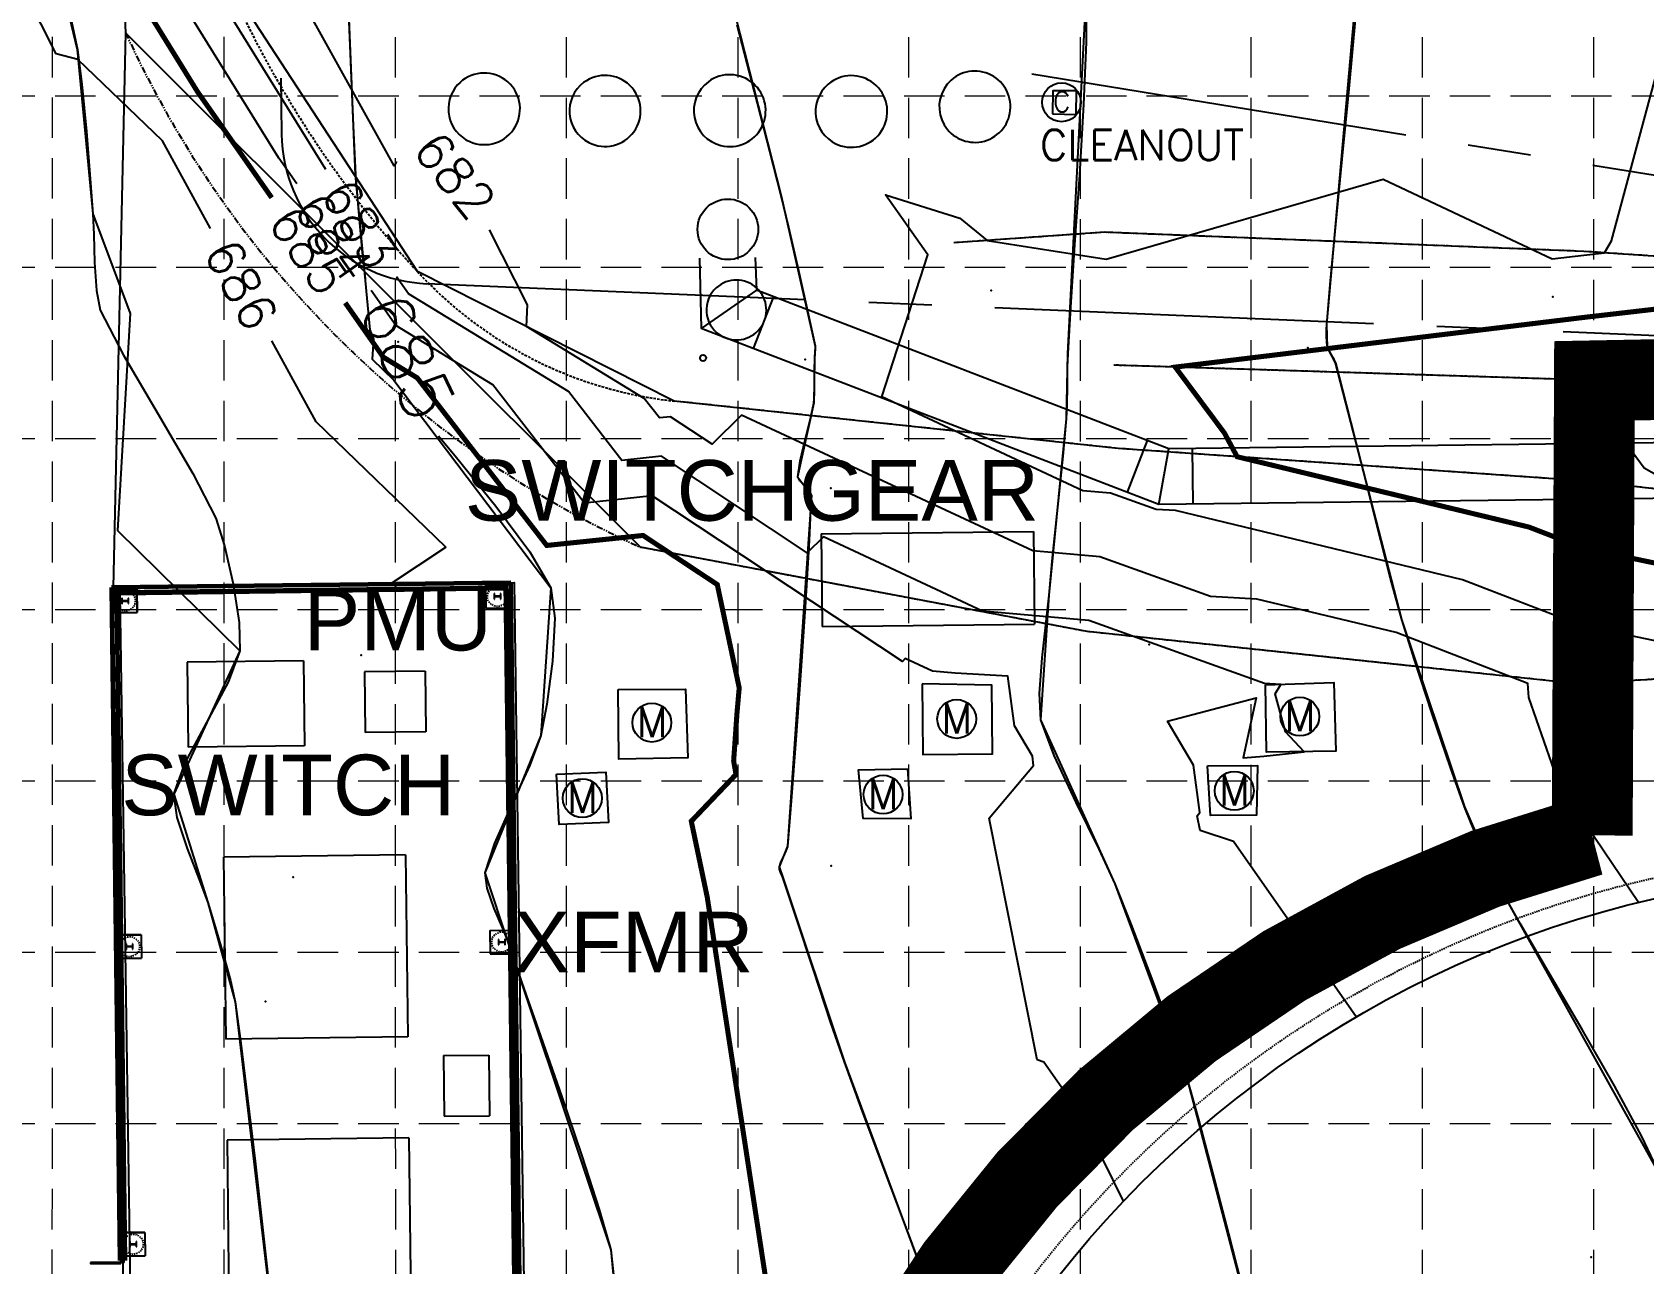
# Model space of a CAD drawing. Header units: inches. Extents: x 8056544 to 8057224, y 14638228 to 14639314.
# Drawn here: x 8056661.4 to 8056820.8, y 14638808 to 14638929.8 of the extents above; entities that cross this region are included whole.
import ezdxf
from ezdxf.enums import TextEntityAlignment as Align

# ---------------------------------------------------------------- set-up
doc = ezdxf.new("R2010")
doc.units = ezdxf.units.IN
doc.header["$MEASUREMENT"] = 0
for name, pattern in [('CENTER2', [1.125, 0.75, -0.125, 0.125, -0.125]), ('DASHED2', [0.375, 0.25, -0.125]), ('HIDDEN', [0.375, 0.25, -0.125]), ('HIDDEN2', [0.1875, 0.125, -0.0625]), ('PHANTOM2', [1.25, 0.625, -0.125, 0.125, -0.125, 0.125, -0.125]), ('SBASE-FDN-TRANS$0$HIDDEN2', [0.1875, 0.125, -0.0625])]:
    doc.linetypes.add(name, pattern=pattern)
for name, color, linetype, lineweight in [('A-Base-Trans$0$A-DOOR', 4, 'Continuous', 25), ('A-Base-Trans$0$A-FLOR', 2, 'Continuous', 25), ('A-Base-Trans$0$A-WALL_', 5, 'Continuous', 60)]:
    doc.layers.add(name, color=color, linetype=linetype, lineweight=lineweight)
for name, color, linetype in [('C-SLAB', 6, 'Continuous'), ('C-WALLS', 1, 'Continuous'), ('EC', 35, 'Continuous'), ('EX-BUILDING', 5, 'Continuous'), ('EX-CLEANOUT', 5, 'Continuous'), ('EX-CLEANOUT-TX', 5, 'Continuous'), ('EX-CONC', 5, 'Continuous'), ('EX-GRAVEL', 5, 'Continuous'), ('EX-MH', 5, 'Continuous'), ('EX-MISC', 5, 'Continuous'), ('EX-SLOPE-BTM-', 5, 'DASHED2'), ('EX-SLOPE-TOP-', 5, 'PHANTOM2'), ('EX-YARD-PIPE', 2, 'Continuous'), ('FN-6TXT', 6, 'Continuous'), ('FN-CLDITCH', 2, 'CENTER2'), ('FN-MANHOLE', 7, 'Continuous'), ('FN-TANK', 3, 'Continuous'), ('FN-TANK-DRAIN', 2, 'HIDDEN2'), ('GRID', 254, 'HIDDEN'), ('LIMITS OF DISTURBANCE', 1, 'HIDDEN'), ('POINT', 7, 'Continuous'), ('SBASE-FDN-TRANS$0$S-FND-COL', 4, 'Continuous'), ('SBASE-FDN-TRANS$0$S-FND-FOOTING_', 5, 'Continuous'), ('SBASE-FDN-TRANS$0$S-FND-PIER_', 5, 'SBASE-FDN-TRANS$0$HIDDEN2'), ('SBASE-FDN-TRANS$0$S-MECH', 8, 'Continuous'), ('SRF-FLT-', 5, 'Continuous'), ('WR-FLR-DRN-CENTER', 2, 'CENTER2')]:
    doc.layers.add(name, color=color, linetype=linetype)
doc.styles.add('30-120', font='ROMANS.shx', dxfattribs={"height": 3.6})
doc.styles.add('ROMANS', font='romans.shx', dxfattribs={"height": 3})
doc.styles.get("Standard").update_dxf_attribs({"font": 'ARIAL.TTF'})
doc.styles.add('STD', font='SIMPLEX')

msp = doc.modelspace()

# ---------------------------------------------------------------- linework, layer by layer
at = {"layer": 'A-Base-Trans$0$A-DOOR', "color": 7}
for p, q in [((8056670.16, 14638808.13), (8056667.16, 14638808.09)), ((8056667.16, 14638808.09), (8056667.16, 14638807.97)), ((8056667.16, 14638807.97), (8056670.16, 14638808.01)), ((8056670.15, 14638808.3), (8056670.16, 14638808.13)), ((8056670.49, 14638808.3), (8056670.15, 14638808.3)), ((8056670.16, 14638808.13), (8056670.49, 14638808.14)), ((8056670.16, 14638808.01), (8056670.16, 14638808.13)), ((8056670.49, 14638808.14), (8056670.49, 14638808.3))]:
    msp.add_line(p, q, dxfattribs=at)
at = {"layer": 'A-Base-Trans$0$A-FLOR'}
for p, q in [((8056671.78, 14638872.41), (8056671.75, 14638874.41)), ((8056706.28, 14638872.83), (8056706.25, 14638874.83)), ((8056706.28, 14638872.83), (8056708.28, 14638872.86)), ((8056671.78, 14638872.41), (8056669.78, 14638872.38)), ((8056706.67, 14638840.96), (8056708.67, 14638840.98)), ((8056706.67, 14638840.96), (8056706.7, 14638838.63)), ((8056672.17, 14638840.53), (8056670.17, 14638840.51)), ((8056672.17, 14638840.53), (8056672.2, 14638838.2)), ((8056672.2, 14638838.2), (8056670.2, 14638838.18)), ((8056706.7, 14638838.63), (8056708.7, 14638838.65)), ((8056672.54, 14638811.08), (8056670.54, 14638811.05)), ((8056672.54, 14638811.08), (8056672.56, 14638808.74)), ((8056672.56, 14638808.74), (8056670.56, 14638808.72))]:
    msp.add_line(p, q, dxfattribs=at)
at = {"layer": 'A-Base-Trans$0$A-WALL_', "color": 7}
for p, q in [((8056708.75, 14638875.36), (8056669.25, 14638874.88)), ((8056669.25, 14638874.88), (8056670.07, 14638808.3)), ((8056669.75, 14638874.88), (8056670.57, 14638808.3)), ((8056708.25, 14638874.86), (8056669.75, 14638874.38)), ((8056709.54, 14638770.07), (8056708.25, 14638875.36)), ((8056710.04, 14638770.08), (8056708.75, 14638875.36)), ((8056670.19, 14638839.34), (8056669.69, 14638839.34)), ((8056709.18, 14638839.82), (8056708.68, 14638839.82)), ((8056670.55, 14638809.89), (8056670.05, 14638809.88)), ((8056670.57, 14638808.3), (8056670.07, 14638808.3))]:
    msp.add_line(p, q, dxfattribs=at)
at = {"layer": 'C-SLAB', "color": 7}
for p, q in [((8056739.45, 14638880.21), (8056760.45, 14638880.43)), ((8056739.45, 14638880.21), (8056739.54, 14638871.04)), ((8056739.45, 14638880.21), (8056739.54, 14638871.04)), ((8056760.45, 14638880.43), (8056760.54, 14638871.26)), ((8056760.45, 14638880.43), (8056760.54, 14638871.26)), ((8056739.54, 14638871.04), (8056760.54, 14638871.26)), ((8056739.54, 14638871.04), (8056760.54, 14638871.26))]:
    msp.add_line(p, q, dxfattribs=at)
at = {"layer": 'C-WALLS', "color": 7, "linetype": 'Continuous'}
for p, q in [((8056698.67, 14638820.43), (8056680.67, 14638820.21)), ((8056680.67, 14638820.21), (8056680.89, 14638802.21)), ((8056698.67, 14638820.43), (8056698.89, 14638802.43))]:
    msp.add_line(p, q, dxfattribs=at)
at = {"layer": 'EC', "linetype": 'Continuous'}
for points in [[(8056815.38, 14638696.85), (8056802.13, 14638733.86), (8056797.96, 14638744.99), (8056787.46, 14638783.56), (8056785.36, 14638789.24), (8056775.7, 14638826.24), (8056768.54, 14638845.58), (8056761.19, 14638861.8), (8056761.99, 14638874.12), (8056763.72, 14638891.59), (8056763.86, 14638898.05), (8056765.67, 14638933.43), (8056761.05, 14638953.78), (8056758.24, 14638969.34), (8056749.15, 14639000.94), (8056742.48, 14639014.53), (8056737.9, 14639023.35), (8056734.27, 14639029.93), (8056710.3, 14639067), (8056719, 14639074.2), (8056693.31, 14639083.96), (8056691.42, 14639087.26), (8056690.24, 14639092.91), (8056688.66, 14639111.22)], [(8056822.44, 14638816.75), (8056806.53, 14638845.35), (8056803.12, 14638853.18), (8056796.9, 14638871.71), (8056790.34, 14638897.11), (8056789.53, 14638898.66), (8056789.46, 14638900.9), (8056794.27, 14638954.77), (8056792.4, 14638961.23), (8056778.78, 14639009.27), (8056778.34, 14639010.5), (8056778.27, 14639010.57), (8056778.15, 14639013.27), (8056767.46, 14639040.05), (8056764.08, 14639044.8), (8056753.05, 14639058.59), (8056749.96, 14639064.2), (8056747.86, 14639067.45), (8056751.58, 14639070.53), (8056764.55, 14639063.37), (8056765.83, 14639079.83)], [(8056670.95, 14639010.38), (8056672.04, 14639004.4), (8056681.65, 14638978.23), (8056690.54, 14638960.29), (8056691.8, 14638953.29), (8056693.36, 14638915.74), (8056694.81, 14638900.38), (8056695.15, 14638899.47), (8056695.03, 14638897.48), (8056697.16, 14638895.4), (8056712.7, 14638874.87), (8056711.71, 14638860.24), (8056706.16, 14638846.64), (8056708.49, 14638839.69), (8056718.63, 14638809.35), (8056720.41, 14638790.56), (8056740.21, 14638759.39), (8056740.91, 14638757.15), (8056740.57, 14638751.3), (8056733.99, 14638726.55), (8056732.9, 14638693.81)], [(8056658.53, 14638958.67), (8056665.85, 14638928.13), (8056667.38, 14638911.87), (8056671.1, 14638902.01), (8056669.83, 14638880.53), (8056681.95, 14638868.61), (8056675.39, 14638854.44), (8056678.76, 14638843.72), (8056681.46, 14638833.89), (8056685.93, 14638795.78), (8056686.35, 14638789.41), (8056685.74, 14638774.54), (8056688.34, 14638720.54), (8056688.91, 14638716.2), (8056689.68, 14638681.79)], [(8056726.88, 14638947.5), (8056735.49, 14638913.63), (8056738.87, 14638898.76), (8056738.8, 14638897.46), (8056738.71, 14638893.16), (8056737.12, 14638885.85), (8056738.48, 14638884.04), (8056736.13, 14638849.28), (8056735.3, 14638847.24), (8056735.65, 14638846.2), (8056741.75, 14638827.93), (8056752.17, 14638799.77), (8056754.6, 14638790.47), (8056763.33, 14638766.89), (8056768.21, 14638748.95), (8056769.15, 14638730.7), (8056770.58, 14638696.57)]]:
    msp.add_lwpolyline(points, dxfattribs=at)
at = {"layer": 'EC', "flags": 128}
for points, elevation in [([(8056690.45, 14638916.24), (8056678.99, 14638934.75), (8056678.38, 14638941.55), (8056682.97, 14638958.84), (8056679.16, 14638970.04), (8056680.36, 14638978.2), (8056682.36, 14638980.48), (8056684.05, 14638983.44), (8056684.1, 14638995.59), (8056683.18, 14639030.73), (8056702.45, 14639037.12), (8056703.99, 14639036.71), (8056720.93, 14639038.72), (8056729.95, 14639055.5), (8056722.52, 14639059.64), (8056703.47, 14639064.09), (8056702.53, 14639064.45), (8056685.8, 14639071.71), (8056680.55, 14639078.06)], 683), ([(8056687.57, 14638914.82), (8056685.78, 14638917.38), (8056676.1, 14638933.03), (8056674.17, 14638954.39), (8056676.73, 14638964.01), (8056674.61, 14638970.24), (8056676.02, 14638979.85), (8056674.13, 14638980.76), (8056672.82, 14638991.82), (8056671.75, 14639030.3), (8056675.47, 14639040.47), (8056689.38, 14639046.3), (8056682.54, 14639063.35), (8056681.56, 14639065.32), (8056680.92, 14639068.86), (8056676.38, 14639074.36)], 684), ([(8056679.03, 14638910.43), (8056674.3, 14638919.09), (8056665.9, 14638927.15), (8056663.76, 14638927.7), (8056651.85, 14638951.23), (8056646.81, 14638947.32), (8056644.97, 14638971.62), (8056641.96, 14639009.97), (8056640.82, 14639022.28), (8056642.16, 14639042.3), (8056644.77, 14639047.14), (8056645.1, 14639049.01)], 686), ([(8056697.45, 14638917.06), (8056697.19, 14638916.62), (8056686.88, 14638935.23)], 682), ([(8056836.14, 14638866.64), (8056814.54, 14638871.16), (8056802.91, 14638875.65), (8056774.49, 14638882.5), (8056772.59, 14638882.6), (8056768.07, 14638884.23), (8056765.34, 14638884.47), (8056745.44, 14638893.75), (8056750, 14638907.82), (8056745.8, 14638913.75), (8056753.16, 14638911.44), (8056755.88, 14638909.23), (8056767.66, 14638907.37), (8056795.05, 14638915.29), (8056811.77, 14638907.4), (8056814.9, 14638907.78), (8056816.94, 14638908.01), (8056817.65, 14638909.19), (8056823.97, 14638932.71)], 681), ([(8056820.31, 14638843.71), (8056812.49, 14638855.29), (8056809.45, 14638864.02), (8056809.37, 14638865.4), (8056796.35, 14638870.43), (8056782.55, 14638873.75), (8056777.95, 14638874), (8056767.01, 14638877.93), (8056760.38, 14638878.51), (8056731.57, 14638891.95), (8056728.65, 14638889.08), (8056724.55, 14638891.79), (8056723.44, 14638891.67), (8056721.95, 14638893.6), (8056710.31, 14638900.7), (8056710.38, 14638902.86), (8056706.65, 14638910.29)], 682), ([(8056907.99, 14638883.03), (8056892.92, 14638874.23), (8056866.95, 14638876.47), (8056856.3, 14638877.7), (8056825.13, 14638884.29), (8056820.88, 14638886.7), (8056815.31, 14638894.27), (8056814.75, 14638895.33), (8056814.67, 14638895.43), (8056815.33, 14638895.51), (8056816.21, 14638895.61), (8056857.95, 14638900.27), (8056875.24, 14638900.7), (8056870.09, 14638891.83), (8056887.84, 14638898.13), (8056888.14, 14638901.54), (8056897.93, 14638906.83), (8056911.02, 14638897.68), (8056906.87, 14638887.57), (8056906.51, 14638886.49), (8056907.99, 14638883.03)], 679), ([(8056792.39, 14638832.39), (8056780.25, 14638849.74), (8056776.93, 14638850.84), (8056776.64, 14638852.3), (8056776.91, 14638852.62), (8056776.28, 14638857.32), (8056773.72, 14638861.65), (8056782.48, 14638863.96), (8056781.19, 14638858.05), (8056783.24, 14638858.2), (8056787.24, 14638858.64), (8056785.4, 14638860.61), (8056784.37, 14638864.36), (8056784.93, 14638865.3), (8056783.32, 14638865.39), (8056765.94, 14638871.64), (8056755.42, 14638872.55), (8056739.67, 14638879.9), (8056738.07, 14638878.33), (8056723.65, 14638887.87), (8056719.73, 14638887.46), (8056714.46, 14638894.28), (8056698.62, 14638903.94), (8056697.43, 14638905.64)], 683), ([(8056769.36, 14638814.16), (8056765.19, 14638822.62), (8056761.47, 14638827.93), (8056760.81, 14638828.15), (8056756.07, 14638852.07), (8056760.46, 14638857.27), (8056760.34, 14638858.2), (8056758.56, 14638861.21), (8056757.92, 14638866.12), (8056752.7, 14638866.4), (8056750.46, 14638866.6), (8056747.77, 14638867.85), (8056747.5, 14638867.58), (8056722.74, 14638883.95), (8056716.02, 14638883.25), (8056706.98, 14638894.96), (8056697.37, 14638900.81), (8056694.94, 14638904.29)], 684), ([(8056696.84, 14638875.24), (8056702.3, 14638878.89), (8056689.48, 14638891.28), (8056685.11, 14638899.29)], 686)]:
    msp.add_lwpolyline(points, dxfattribs=dict(at, elevation=elevation))
at = {"layer": 'EC', "const_width": 0.5, "flags": 128}
for points, elevation in [([(8056685.09, 14638913.46), (8056677.74, 14638923.96), (8056673.2, 14638931.3), (8056669.96, 14638967.23), (8056670.48, 14638969.18), (8056670.05, 14638970.45), (8056670.34, 14638972.4), (8056663.67, 14638975.63), (8056659.04, 14639014.63), (8056658.79, 14639023.65), (8056664.42, 14639039.02), (8056667.06, 14639053.66), (8056665.42, 14639056.92), (8056662.21, 14639063.39)], 685), ([(8056901.55, 14638830.47), (8056891.78, 14638858.3), (8056887.81, 14638864.75), (8056886.28, 14638865.56), (8056881.84, 14638867.23), (8056855.23, 14638870.31), (8056843.5, 14638872.79), (8056814.89, 14638878.78), (8056809.47, 14638880.87), (8056780.6, 14638887.83), (8056779.34, 14638890.18), (8056774.48, 14638896.7), (8056815.11, 14638901.64), (8056850.65, 14638905.74), (8056856.79, 14638915.89), (8056862.09, 14638919.23), (8056865, 14638920.75), (8056865.61, 14638924.65), (8056855.62, 14638949.03), (8056850.77, 14638971.48), (8056850.27, 14638973.58), (8056849.78, 14638975.74), (8056847.87, 14638982.67)], 680), ([(8056747.61, 14638780.01), (8056743.72, 14638788.61), (8056735.26, 14638798.01), (8056728.18, 14638844.23), (8056726.6, 14638851.76), (8056731.02, 14638856.39), (8056730.79, 14638857.73), (8056731.12, 14638862.46), (8056731.34, 14638864.96), (8056729.17, 14638875.18), (8056721.83, 14638880.04), (8056712.3, 14638879.05), (8056699.49, 14638895.63), (8056696.12, 14638897.69), (8056692.36, 14638903.06)], 685)]:
    msp.add_lwpolyline(points, dxfattribs=dict(at, elevation=elevation))
at = {"layer": 'EC'}
for points in [[(8056692.6, 14638934.5, 685), (8056692.88, 14638927.12, 685), (8056693.14, 14638920.58, 685), (8056693.37, 14638915.71, 685), (8056693.37, 14638915.71, 685), (8056693.63, 14638912.45, 685), (8056694.05, 14638908.04, 685), (8056694.32, 14638905.42, 685)], [(8056781.38, 14638804.59, 683), (8056779.77, 14638810.92, 683), (8056778.21, 14638816.99, 683), (8056776.81, 14638822.26, 683), (8056775.69, 14638826.23, 683), (8056775.69, 14638826.23, 683), (8056774.29, 14638830.39, 683), (8056772.26, 14638835.96, 683), (8056770.15, 14638841.5, 683), (8056768.54, 14638845.58, 683), (8056768.54, 14638845.58, 683), (8056766.94, 14638849.01, 683), (8056764.66, 14638853.62, 683), (8056762.49, 14638858.26, 683), (8056761.19, 14638861.8, 683), (8056761.19, 14638861.8, 683), (8056761.06, 14638864.39, 683), (8056761.31, 14638867.94, 683), (8056761.7, 14638871.5, 683), (8056761.99, 14638874.12, 683), (8056761.99, 14638874.12, 683), (8056762.35, 14638877.84, 683), (8056762.87, 14638882.85, 683), (8056763.38, 14638887.88, 683), (8056763.73, 14638891.59, 683), (8056763.73, 14638891.59, 683), (8056763.79, 14638892.96, 683), (8056763.81, 14638894.82, 683), (8056763.83, 14638896.68, 683), (8056763.87, 14638898.05, 683), (8056763.87, 14638898.05, 683), (8056764.14, 14638902.64, 683), (8056764.56, 14638908.8, 683), (8056765.03, 14638915.74, 683), (8056765.44, 14638922.69, 683), (8056765.69, 14638928.85, 683), (8056765.68, 14638933.44, 683)], [(8056665.02, 14638932.12, 686), (8056665.86, 14638928.14, 686), (8056665.86, 14638928.14, 686), (8056666.31, 14638924.7, 686), (8056666.75, 14638920.02, 686), (8056667.12, 14638915.33, 686), (8056667.39, 14638911.87, 686), (8056667.39, 14638911.87, 686), (8056667.48, 14638909.82, 686), (8056667.56, 14638907.04, 686), (8056667.74, 14638904.29, 686), (8056668.13, 14638902.33, 686), (8056668.13, 14638902.33, 686), (8056670.41, 14638897.88, 686), (8056673.84, 14638892.03, 686), (8056677.27, 14638886.18, 686), (8056679.56, 14638881.74, 686), (8056679.56, 14638881.74, 686), (8056680.41, 14638879.02, 686), (8056681.28, 14638875.24, 686), (8056681.88, 14638871.43, 686), (8056681.94, 14638868.61, 686), (8056681.94, 14638868.61, 686), (8056680.77, 14638865.53, 686), (8056678.63, 14638861.53, 686), (8056676.5, 14638857.54, 686), (8056675.38, 14638854.45, 686), (8056675.38, 14638854.45, 686), (8056675.69, 14638852.13, 686), (8056676.72, 14638849.05, 686), (8056677.92, 14638845.99, 686), (8056678.76, 14638843.72, 686), (8056678.76, 14638843.72, 686), (8056679.38, 14638841.65, 686), (8056680.22, 14638838.83, 686), (8056681, 14638836.01, 686), (8056681.47, 14638833.89, 686), (8056681.47, 14638833.89, 686), (8056682.03, 14638829.79, 686), (8056682.71, 14638824.35, 686), (8056683.44, 14638818.11, 686), (8056684.18, 14638811.6, 686), (8056684.88, 14638805.35, 686)], [(8056750.53, 14638804.34, 684), (8056748.24, 14638810.51, 684), (8056745.72, 14638817.22, 684), (8056743.42, 14638823.39, 684), (8056741.75, 14638827.95, 684), (8056741.75, 14638827.95, 684), (8056740.42, 14638831.82, 684), (8056738.68, 14638837.07, 684), (8056736.94, 14638842.32, 684), (8056735.66, 14638846.2, 684), (8056735.66, 14638846.2, 684), (8056735.57, 14638846.42, 684), (8056735.44, 14638846.72, 684), (8056735.34, 14638847.02, 684), (8056735.31, 14638847.24, 684), (8056735.31, 14638847.24, 684), (8056735.46, 14638847.68, 684), (8056735.73, 14638848.25, 684), (8056736, 14638848.83, 684), (8056736.14, 14638849.27, 684), (8056736.14, 14638849.27, 684), (8056736.51, 14638853.77, 684), (8056736.97, 14638859.82, 684), (8056737.47, 14638866.65, 684), (8056737.93, 14638873.47, 684), (8056738.29, 14638879.53, 684), (8056738.49, 14638884.05, 684), (8056738.49, 14638884.05, 684), (8056738.28, 14638884.46, 684), (8056737.81, 14638884.95, 684), (8056737.34, 14638885.44, 684), (8056737.13, 14638885.85, 684), (8056737.13, 14638885.85, 684), (8056737.36, 14638887.41, 684), (8056737.86, 14638889.5, 684), (8056738.38, 14638891.59, 684), (8056738.72, 14638893.14, 684), (8056738.72, 14638893.14, 684), (8056738.78, 14638894.06, 684), (8056738.8, 14638895.3, 684), (8056738.8, 14638896.54, 684), (8056738.81, 14638897.46, 684), (8056738.81, 14638897.46, 684), (8056738.83, 14638897.74, 684), (8056738.86, 14638898.11, 684), (8056738.89, 14638898.49, 684), (8056738.88, 14638898.76, 684), (8056738.88, 14638898.76, 684), (8056738.19, 14638901.94, 684), (8056737.23, 14638906.22, 684), (8056736.24, 14638910.5, 684), (8056735.49, 14638913.65, 684), (8056735.49, 14638913.65, 684), (8056734.38, 14638918.04, 684), (8056732.86, 14638923.93, 684), (8056731.14, 14638930.56, 684)], [(8056822.45, 14638816.75, 682), (8056820.64, 14638820.58, 682), (8056817.93, 14638825.59, 682), (8056814.73, 14638831.16, 682), (8056811.48, 14638836.72, 682), (8056808.6, 14638841.64, 682), (8056806.52, 14638845.34, 682), (8056806.52, 14638845.34, 682), (8056805.73, 14638846.98, 682), (8056804.73, 14638849.22, 682), (8056803.78, 14638851.48, 682), (8056803.11, 14638853.17, 682), (8056803.11, 14638853.17, 682), (8056801.72, 14638857.09, 682), (8056799.91, 14638862.4, 682), (8056798.14, 14638867.74, 682), (8056796.9, 14638871.71, 682), (8056796.9, 14638871.71, 682), (8056795.79, 14638875.79, 682), (8056794.36, 14638881.36, 682), (8056792.83, 14638887.43, 682), (8056791.42, 14638893.01, 682), (8056790.35, 14638897.11, 682), (8056790.35, 14638897.11, 682), (8056790.19, 14638897.44, 682), (8056789.94, 14638897.88, 682), (8056789.69, 14638898.32, 682), (8056789.54, 14638898.66, 682), (8056789.54, 14638898.66, 682), (8056789.48, 14638899.13, 682), (8056789.45, 14638899.78, 682), (8056789.45, 14638900.43, 682), (8056789.47, 14638900.91, 682), (8056789.47, 14638900.91, 682), (8056789.85, 14638905.24, 682), (8056790.38, 14638910.81, 682), (8056791, 14638917.26, 682), (8056791.67, 14638924.25, 682), (8056792.35, 14638931.41, 682)], [(8056701.6, 14638889.89, 685), (8056703.36, 14638887.75, 685), (8056707.25, 14638882.95, 685), (8056710.62, 14638878.43, 685), (8056712.7, 14638874.87, 685), (8056712.7, 14638874.87, 685), (8056713.1, 14638871.85, 685), (8056712.86, 14638867.61, 685), (8056712.3, 14638863.34, 685), (8056711.71, 14638860.23, 685), (8056711.71, 14638860.23, 685), (8056710.62, 14638857.31, 685), (8056708.85, 14638853.45, 685), (8056707.13, 14638849.59, 685), (8056706.16, 14638846.64, 685), (8056706.16, 14638846.64, 685), (8056706.36, 14638845.13, 685), (8056707.07, 14638843.14, 685), (8056707.91, 14638841.16, 685), (8056708.5, 14638839.69, 685), (8056708.5, 14638839.69, 685), (8056709.85, 14638835.77, 685), (8056711.69, 14638830.51, 685), (8056713.76, 14638824.58, 685), (8056715.78, 14638818.64, 685), (8056717.49, 14638813.34, 685), (8056718.63, 14638809.35, 685), (8056718.63, 14638809.35, 685), (8056719.07, 14638805.36, 685)]]:
    msp.add_polyline3d(points, dxfattribs=at)
at = {"layer": 'EX-BUILDING', "color": 253, "linetype": 'Continuous'}
for points in [[(8056669.4, 14638874.89), (8056709.09, 14638875.4), (8056710.52, 14638770.21), (8056670.95, 14638769.62)], [(8056670.95, 14638769.62), (8056669.4, 14638874.89)]]:
    msp.add_lwpolyline(points, dxfattribs=at)
msp.add_lwpolyline([(8056670.11, 14638874.2), (8056708.4, 14638874.69), (8056709.81, 14638770.9), (8056671.64, 14638770.33)], close=True, dxfattribs=at)
at = {"layer": 'EX-CLEANOUT', "linetype": 'Continuous'}
msp.add_circle((8056763.23, 14638922.9), 1.92, dxfattribs=at)
at = {"layer": 'EX-CONC', "color": 7, "linetype": 'Continuous'}
for points in [[(8056704.68, 14638919.01, 1.95612), (8056703.48, 14638924.63, 0.511216), (8056704.68, 14638919.01, -3.143722)], [(8056716.46, 14638918.92, 1.807238), (8056715.95, 14638924.86, 0.553331), (8056716.46, 14638918.92, 2.708188)], [(8056729.53, 14638918.63, 1.579081), (8056728.29, 14638924.94, 0.63328), (8056729.53, 14638918.63, 2.117697)], [(8056741.41, 14638918.6, 1.684205), (8056740.15, 14638924.7, 0.593752), (8056741.41, 14638918.6, 2.975468)], [(8056755.31, 14638919, 1.430089), (8056751.92, 14638924.69, 0.699257), (8056755.31, 14638919, -0.093909)], [(8056729.41, 14638899.89, 2.057153), (8056729.06, 14638904.54, 0.486109), (8056729.41, 14638899.89, -21.901358)]]:
    msp.add_lwpolyline(points, format="xyb", dxfattribs=at)
at = {"layer": 'EX-CONC', "color": 7}
msp.add_lwpolyline([(8056762.34, 14638921.76), (8056764.66, 14638921.68), (8056764.7, 14638924.03), (8056762.38, 14638924.04)], close=True, dxfattribs=at)
at = {"layer": 'EX-GRAVEL', "color": 7, "linetype": 'Continuous'}
msp.add_lwpolyline([(8056697.55, 14638984.96), (8056678.27, 14638982.79), (8056668.89, 14638970.5), (8056670.64, 14638929.77), (8056669.4, 14638874.89)], dxfattribs=at)
at = {"layer": 'EX-MH', "color": 7, "linetype": 'Continuous'}
for points in [[(8056719.35, 14638864.8), (8056726.01, 14638864.84), (8056726.25, 14638858.05), (8056719.44, 14638857.89), (8056719.35, 14638864.8)], [(8056749.44, 14638865.37), (8056749.5, 14638858.37), (8056756.4, 14638858.42), (8056756.32, 14638865.22), (8056749.44, 14638865.37)], [(8056783.41, 14638865.25), (8056790.16, 14638865.5), (8056790.35, 14638858.69), (8056783.49, 14638858.58), (8056783.41, 14638865.25)], [(8056713.26, 14638856.41), (8056718.15, 14638856.62), (8056718.42, 14638851.63), (8056713.53, 14638851.43), (8056713.26, 14638856.41)], [(8056747.99, 14638856.94), (8056748.31, 14638851.99), (8056743.6, 14638852.02), (8056743.15, 14638856.86), (8056747.99, 14638856.94)], [(8056777.67, 14638857.24), (8056782.63, 14638857.27), (8056782.51, 14638852.36), (8056777.98, 14638852.32), (8056777.67, 14638857.24)]]:
    msp.add_lwpolyline(points, dxfattribs=at)
for centre in [(8056722.7, 14638861.52), (8056752.86, 14638861.88), (8056786.81, 14638862.12), (8056780.32, 14638854.77), (8056715.82, 14638854.04), (8056745.57, 14638854.4)]:
    msp.add_circle(centre, 1.92, dxfattribs=at)
at = {"layer": 'EX-MISC', "linetype": 'Continuous'}
msp.add_circle((8056727.77, 14638897.6), 0.3, dxfattribs=at)
at = {"layer": 'EX-SLOPE-BTM-'}
msp.add_lwpolyline([(8056928.58, 14638723.95), (8056922.76, 14638772.31), (8056913.16, 14638820.4), (8056897.21, 14638883.37), (8056856.74, 14638880.71), (8056815.19, 14638885.42), (8056768.82, 14638888.65), (8056724.91, 14638893.34, -0.182319), (8056699.5, 14638906.15, -0.083135), (8056680.35, 14638935.56), (8056684.2, 14638969.81)], format="xyb", dxfattribs=at)
msp.add_lwpolyline([(8056815.33, 14638895.41), (8056768.41, 14638896.89)], dxfattribs=at)
at = {"layer": 'EX-SLOPE-TOP-'}
msp.add_lwpolyline([(8056965.88, 14639052.18), (8056948.46, 14639027.85), (8056926.7, 14638974.37), (8056905.88, 14638929.07), (8056897.29, 14638910.75), (8056884.32, 14638903.68), (8056858.06, 14638905.24), (8056814.89, 14638908.15), (8056767.47, 14638910.04), (8056752.58, 14638909)], dxfattribs=at)
msp.add_lwpolyline([(8056918.89, 14638724.16), (8056909.54, 14638771), (8056901.57, 14638819.16), (8056889.58, 14638867.09), (8056854.85, 14638867.72), (8056814.27, 14638865.37), (8056765.76, 14638870.53), (8056721.56, 14638878.87, -0.180357), (8056670.64, 14638929.77)], format="xyb", dxfattribs=at)
at = {"layer": 'EX-YARD-PIPE', "color": 7}
for p, q in [((8056732.91, 14638907.54), (8056733.04, 14638904.32)), ((8056727.41, 14638907.48), (8056727.59, 14638900.53)), ((8056773.85, 14638888.62), (8056733.04, 14638904.32)), ((8056772.86, 14638883.11), (8056727.59, 14638900.53)), ((8056849.4, 14638889.55), (8056773.85, 14638888.62)), ((8056842.43, 14638883.95), (8056772.86, 14638883.11))]:
    msp.add_line(p, q, dxfattribs=at)
at = {"layer": 'EX-YARD-PIPE', "color": 7, "ltscale": 50}
for p, q in [((8056771.7, 14638889.45), (8056769.72, 14638884.31)), ((8056772.86, 14638883.11), (8056773.85, 14638888.62)), ((8056776.15, 14638888.65), (8056776.21, 14638883.15))]:
    msp.add_line(p, q, dxfattribs=at)
at = {"layer": 'EX-YARD-PIPE', "color": 7}
msp.add_lwpolyline([(8056733.04, 14638904.32), (8056727.59, 14638900.53)], dxfattribs=at)
at = {"layer": 'EX-YARD-PIPE', "color": 7, "ltscale": 50}
msp.add_lwpolyline([(8056734.72, 14638903.68), (8056732.72, 14638898.55)], dxfattribs=at)
at = {"layer": 'FN-CLDITCH', "color": 5, "ltscale": 50}
for p, q in [((8056685.46, 14638969.03), (8056686.07, 14638919.76)), ((8056700.44, 14638904.96), (8056881.21, 14638897.33))]:
    msp.add_line(p, q, dxfattribs=at)
msp.add_arc((8056701.07, 14638919.94), 15, 180.7072, 267.5836, dxfattribs=at)
for p in [(8056700.71, 14638904.94), (8056756.27, 14638904.29), (8056811.82, 14638903.64)]:
    msp.add_point(p, dxfattribs=at)
at = {"layer": 'FN-MANHOLE', "ltscale": 50}
msp.add_circle((8056730.22, 14638910.33), 3, dxfattribs=at)
at = {"layer": 'FN-TANK', "color": 7, "ltscale": 50}
msp.add_circle((8056845.39, 14638741.75), 105, dxfattribs=at)
at = {"layer": 'FN-TANK-DRAIN', "color": 5}
msp.add_circle((8056845.39, 14638741.75), 107, dxfattribs=at)
at = {"layer": 'GRID', "color": 252, "linetype": 'HIDDEN', "lineweight": 0, "ltscale": 16}
for p, q in [((8056663.36, 14638313.37), (8056663.41, 14639295.81)), ((8056680.43, 14638313.37), (8056680.34, 14639295.75)), ((8056697.44, 14638313.36), (8056697.27, 14639295.76)), ((8056714.26, 14638313.36), (8056714.26, 14639295.75)), ((8056731.25, 14638313.36), (8056731.23, 14639295.75)), ((8056748.1, 14638313.36), (8056748.13, 14639295.74)), ((8056765.05, 14638313.35), (8056765.15, 14639295.72)), ((8056781.99, 14638313.35), (8056781.99, 14639296.42)), ((8056798.94, 14638313.35), (8056798.94, 14639296.42)), ((8056815.89, 14638313.34), (8056815.89, 14639296.42)), ((8056561.65, 14638923.55), (8057205.72, 14638923.55)), ((8056561.65, 14638906.6), (8057205.72, 14638906.6)), ((8056561.65, 14638889.65), (8057205.72, 14638889.65)), ((8056561.65, 14638872.7), (8057205.72, 14638872.7)), ((8056561.65, 14638855.75), (8057205.72, 14638855.75)), ((8056561.65, 14638838.8), (8057205.72, 14638838.8)), ((8056561.65, 14638821.85), (8057205.72, 14638821.85))]:
    msp.add_line(p, q, dxfattribs=at)
at = {"layer": 'LIMITS OF DISTURBANCE', "ltscale": 100, "const_width": 8}
msp.add_lwpolyline([(8057144.67, 14638942.63), (8057161.73, 14638942.63), (8057163.77, 14638816.49), (8057147.4, 14638813.08), (8057147.4, 14638789.22), (8056939.31, 14638643.16), (8056921.58, 14638658.16), (8056901.8, 14638643.16, -1.150358), (8056815.73, 14638850.36), (8056815.95, 14638895.34), (8056865.2, 14638896.3), (8056865.2, 14638880.04), (8056885.76, 14638880.04), (8056912.06, 14638867.14), (8056907.75, 14638858.06), (8056923.05, 14638848.5), (8056912.34, 14638833.36), (8056919.83, 14638827.33, -0.136349), (8056952.7, 14638777.28), (8057118.62, 14638826.51), (8057118.14, 14638905.86), (8057143.96, 14638906.81)], format="xyb", close=True, dxfattribs=at)
at = {"layer": 'POINT'}
for p in [(8056697.61, 14638899.21, 684.9), (8056787.59, 14638898.61, 682.05), (8056737.85, 14638897.44, 684.04), (8056740.42, 14638884.73, 683.92), (8056693.95, 14638868.2, 685.73), (8056771.9, 14638869.25, 682.58), (8056740.43, 14638847.35, 683.82), (8056791.6, 14638844.13, 682.32), (8056815.64, 14638808.61, 682.24)]:
    msp.add_point(p, dxfattribs=at)
at = {"layer": 'POINT', "color": 7}
for p in [(8056687.22, 14638846.24, 685.65), (8056684.49, 14638833.93, 685.88)]:
    msp.add_point(p, dxfattribs=at)
at = {"layer": 'SBASE-FDN-TRANS$0$S-FND-COL', "color": 7}
for p, q in [((8056707.1, 14638874.28), (8056707.1, 14638873.74)), ((8056707.13, 14638874.28), (8056707.1, 14638874.28)), ((8056707.13, 14638874.04), (8056707.13, 14638874.28)), ((8056707.72, 14638874.29), (8056707.72, 14638874.05)), ((8056707.75, 14638874.29), (8056707.72, 14638874.29)), ((8056707.76, 14638873.75), (8056707.75, 14638874.29)), ((8056670.27, 14638873.83), (8056670.27, 14638873.28)), ((8056670.3, 14638873.83), (8056670.27, 14638873.83)), ((8056670.27, 14638873.28), (8056670.3, 14638873.28)), ((8056670.3, 14638873.59), (8056670.3, 14638873.83)), ((8056670.3, 14638873.28), (8056670.3, 14638873.52)), ((8056670.87, 14638873.57), (8056670.32, 14638873.57)), ((8056670.32, 14638873.54), (8056670.87, 14638873.55)), ((8056670.89, 14638873.83), (8056670.89, 14638873.59)), ((8056670.92, 14638873.83), (8056670.89, 14638873.83)), ((8056670.9, 14638873.53), (8056670.9, 14638873.29)), ((8056670.9, 14638873.29), (8056670.93, 14638873.29)), ((8056670.93, 14638873.29), (8056670.92, 14638873.83)), ((8056707.1, 14638873.74), (8056707.13, 14638873.74)), ((8056707.13, 14638873.74), (8056707.13, 14638873.98)), ((8056707.7, 14638874.03), (8056707.15, 14638874.02)), ((8056707.15, 14638874), (8056707.7, 14638874.01)), ((8056707.73, 14638873.99), (8056707.73, 14638873.75)), ((8056707.73, 14638873.75), (8056707.76, 14638873.75)), ((8056670.69, 14638839.62), (8056670.7, 14638839.08)), ((8056670.72, 14638839.62), (8056670.69, 14638839.62)), ((8056670.7, 14638839.08), (8056670.73, 14638839.08)), ((8056670.72, 14638839.38), (8056670.72, 14638839.62)), ((8056670.73, 14638839.08), (8056670.72, 14638839.32)), ((8056671.3, 14638839.37), (8056670.74, 14638839.36)), ((8056670.74, 14638839.34), (8056671.3, 14638839.35)), ((8056671.31, 14638839.63), (8056671.32, 14638839.39)), ((8056671.34, 14638839.63), (8056671.31, 14638839.63)), ((8056671.32, 14638839.33), (8056671.32, 14638839.09)), ((8056671.32, 14638839.09), (8056671.35, 14638839.09)), ((8056671.35, 14638839.09), (8056671.34, 14638839.63)), ((8056707.52, 14638840.07), (8056707.53, 14638839.53)), ((8056707.55, 14638840.07), (8056707.52, 14638840.07)), ((8056707.53, 14638839.53), (8056707.56, 14638839.53)), ((8056707.55, 14638839.83), (8056707.55, 14638840.07)), ((8056707.56, 14638839.53), (8056707.55, 14638839.77)), ((8056708.13, 14638839.82), (8056707.57, 14638839.81)), ((8056707.57, 14638839.79), (8056708.13, 14638839.8)), ((8056708.14, 14638840.08), (8056708.15, 14638839.84)), ((8056708.18, 14638840.08), (8056708.14, 14638840.08)), ((8056708.15, 14638839.78), (8056708.15, 14638839.54)), ((8056708.15, 14638839.54), (8056708.18, 14638839.54)), ((8056708.18, 14638839.54), (8056708.18, 14638840.08)), ((8056671.05, 14638810.16), (8056671.06, 14638809.62)), ((8056671.08, 14638810.16), (8056671.05, 14638810.16)), ((8056671.06, 14638809.62), (8056671.09, 14638809.62)), ((8056671.09, 14638809.92), (8056671.08, 14638810.16)), ((8056671.09, 14638809.62), (8056671.09, 14638809.86)), ((8056671.66, 14638809.91), (8056671.11, 14638809.9)), ((8056671.11, 14638809.88), (8056671.66, 14638809.89)), ((8056671.68, 14638810.17), (8056671.68, 14638809.93)), ((8056671.71, 14638810.17), (8056671.68, 14638810.17)), ((8056671.68, 14638809.87), (8056671.68, 14638809.63)), ((8056671.68, 14638809.63), (8056671.71, 14638809.63)), ((8056671.71, 14638809.63), (8056671.71, 14638810.17))]:
    msp.add_line(p, q, dxfattribs=at)
for centre, major_axis, start_param, end_param in [((8056670.32, 14638873.59), (0.0147, 0.0147), 2.368531, 3.939328), ((8056670.32, 14638873.52), (-0.0147, 0.0147), -0.773061, 0.797735), ((8056670.87, 14638873.59), (-0.0147, 0.0147), 2.368531, 3.939328), ((8056670.87, 14638873.53), (0.0147, 0.0147), 5.510124, 7.08092), ((8056707.15, 14638874.04), (-0.0147, 0.0147), 0.797735, 2.368531), ((8056707.15, 14638873.98), (-0.0147, 0.0147), -0.773061, 0.797735), ((8056707.7, 14638874.05), (-0.0147, 0.0147), 2.368531, 3.939328), ((8056707.7, 14638873.99), (-0.0147, 0.0147), 3.939328, 5.510124), ((8056670.74, 14638839.38), (-0.0147, 0.0147), 0.797735, 2.368531), ((8056670.74, 14638839.32), (-0.0147, 0.0147), -0.773061, 0.797735), ((8056671.3, 14638839.39), (-0.0147, 0.0147), 2.368531, 3.939328), ((8056671.3, 14638839.33), (-0.0147, 0.0147), 3.939328, 5.510124), ((8056707.57, 14638839.84), (-0.0147, 0.0147), 0.797735, 2.368531), ((8056707.57, 14638839.77), (-0.0147, 0.0147), -0.773061, 0.797735), ((8056708.13, 14638839.84), (-0.0147, 0.0147), 2.368531, 3.939328), ((8056708.13, 14638839.78), (0.0147, 0.0147), 5.510124, 7.08092), ((8056671.11, 14638809.92), (-0.0147, 0.0147), 0.797735, 2.368531), ((8056671.11, 14638809.86), (-0.0147, 0.0147), -0.773061, 0.797735), ((8056671.66, 14638809.93), (-0.0147, 0.0147), 2.368531, 3.939328), ((8056671.66, 14638809.87), (-0.0147, 0.0147), 3.939328, 5.510124)]:
    msp.add_ellipse(centre, major_axis=major_axis, ratio=1, start_param=start_param, end_param=end_param, dxfattribs=at)
at = {"layer": 'SBASE-FDN-TRANS$0$S-FND-FOOTING_'}
for p, q in [((8056669.42, 14638874.71), (8056671.75, 14638874.74)), ((8056669.42, 14638874.71), (8056669.45, 14638872.38)), ((8056671.75, 14638874.74), (8056671.78, 14638872.41)), ((8056706.25, 14638875.17), (8056708.58, 14638875.19)), ((8056706.25, 14638875.17), (8056706.28, 14638872.83)), ((8056708.58, 14638875.19), (8056708.61, 14638872.86)), ((8056706.28, 14638872.83), (8056708.61, 14638872.86)), ((8056669.45, 14638872.38), (8056671.78, 14638872.41)), ((8056706.67, 14638840.96), (8056709, 14638840.99)), ((8056706.67, 14638840.96), (8056706.7, 14638838.63)), ((8056709, 14638840.99), (8056709.03, 14638838.66)), ((8056669.84, 14638840.51), (8056672.17, 14638840.53)), ((8056669.84, 14638840.51), (8056669.87, 14638838.17)), ((8056672.17, 14638840.53), (8056672.2, 14638838.2)), ((8056669.87, 14638838.17), (8056672.2, 14638838.2)), ((8056706.7, 14638838.63), (8056709.03, 14638838.66)), ((8056670.2, 14638811.05), (8056672.54, 14638811.08)), ((8056670.2, 14638811.05), (8056670.23, 14638808.72)), ((8056672.54, 14638811.08), (8056672.56, 14638808.74)), ((8056670.23, 14638808.72), (8056672.56, 14638808.74))]:
    msp.add_line(p, q, dxfattribs=at)
at = {"layer": 'SBASE-FDN-TRANS$0$S-FND-PIER_'}
for centre, major_axis, start_param, end_param in [((8056670.6, 14638873.56), (-0.707, 0.707), 2.368531, 8.651716), ((8056707.43, 14638874.01), (0.707, 0.707), 3.939328, 10.222513), ((8056707.85, 14638839.81), (-0.707, 0.707), 2.368531, 8.651716), ((8056671.02, 14638839.35), (-0.707, 0.707), 2.368531, 8.651716), ((8056671.38, 14638809.9), (-0.707, 0.707), 2.368531, 8.651716)]:
    msp.add_ellipse(centre, major_axis=major_axis, ratio=1, start_param=start_param, end_param=end_param, dxfattribs=at)
at = {"layer": 'SBASE-FDN-TRANS$0$S-MECH'}
for p, q in [((8056688.24, 14638867.64), (8056676.74, 14638867.5)), ((8056676.74, 14638867.5), (8056676.84, 14638859.08)), ((8056688.24, 14638867.64), (8056688.34, 14638859.23)), ((8056700.26, 14638866.62), (8056694.26, 14638866.55)), ((8056694.26, 14638866.55), (8056694.33, 14638860.55)), ((8056700.26, 14638866.62), (8056700.33, 14638860.62)), ((8056700.33, 14638860.62), (8056694.33, 14638860.55)), ((8056688.34, 14638859.23), (8056676.84, 14638859.08)), ((8056706.57, 14638828.62), (8056706.64, 14638822.62))]:
    msp.add_line(p, q, dxfattribs=at)
at = {"layer": 'SBASE-FDN-TRANS$0$S-MECH', "color": 7, "linetype": 'Continuous'}
for p, q in [((8056698.32, 14638848.43), (8056680.32, 14638848.21)), ((8056698.32, 14638848.43), (8056698.54, 14638830.43)), ((8056698.54, 14638830.43), (8056680.55, 14638830.21))]:
    msp.add_line(p, q, dxfattribs=at)
at = {"layer": 'SBASE-FDN-TRANS$0$S-MECH', "color": 7}
msp.add_line((8056680.32, 14638848.21), (8056680.55, 14638830.21), dxfattribs=at)
at = {"layer": 'SBASE-FDN-TRANS$0$S-MECH', "color": 0}
for p, q in [((8056702.07, 14638828.57), (8056706.57, 14638828.62)), ((8056702.07, 14638828.57), (8056702.14, 14638822.57)), ((8056702.14, 14638822.57), (8056706.64, 14638822.62))]:
    msp.add_line(p, q, dxfattribs=at)
at = {"layer": 'SRF-FLT-'}
for points in [[(8056965.88, 14639052.18, 0), (8056948.46, 14639027.85, 0), (8056926.7, 14638974.37, 0), (8056905.88, 14638929.07, 0), (8056897.29, 14638910.75, 0), (8056884.32, 14638903.68, 0), (8056858.06, 14638905.24, 0), (8056814.89, 14638908.15, 0), (8056767.47, 14638910.04, 0), (8056752.58, 14638909, 0)], [(8056965.88, 14639052.18, 0), (8056948.46, 14639027.85, 0), (8056926.7, 14638974.37, 0), (8056905.88, 14638929.07, 0), (8056897.29, 14638910.75, 0), (8056884.32, 14638903.68, 0), (8056858.06, 14638905.24, 0), (8056814.89, 14638908.15, 0), (8056767.47, 14638910.04, 0), (8056752.58, 14638909, 0)], [(8056928.58, 14638723.95, 0), (8056922.76, 14638772.31, 0), (8056913.16, 14638820.4, 0), (8056897.21, 14638883.37, 0), (8056856.74, 14638880.71, 0), (8056815.19, 14638885.42, 0), (8056768.82, 14638888.65, 0), (8056724.91, 14638893.34, 0), (8056699.5, 14638906.15, 0), (8056680.35, 14638935.56, 0), (8056684.2, 14638969.81, 0)], [(8056928.58, 14638723.95, 0), (8056922.76, 14638772.31, 0), (8056913.16, 14638820.4, 0), (8056897.21, 14638883.37, 0), (8056856.74, 14638880.71, 0), (8056815.19, 14638885.42, 0), (8056768.82, 14638888.65, 0), (8056724.91, 14638893.34, 0), (8056699.5, 14638906.15, 0), (8056680.35, 14638935.56, 0), (8056684.2, 14638969.81, 0)], [(8056918.89, 14638724.16, 0), (8056909.54, 14638771, 0), (8056901.57, 14638819.16, 0), (8056889.58, 14638867.09, 0), (8056854.85, 14638867.72, 0), (8056814.27, 14638865.37, 0), (8056765.76, 14638870.53, 0), (8056721.56, 14638878.87, 0), (8056670.64, 14638929.77, 0)], [(8056918.89, 14638724.16, 0), (8056909.54, 14638771, 0), (8056901.57, 14638819.16, 0), (8056889.58, 14638867.09, 0), (8056854.85, 14638867.72, 0), (8056814.27, 14638865.37, 0), (8056765.76, 14638870.53, 0), (8056721.56, 14638878.87, 0), (8056670.64, 14638929.77, 0)], [(8056815.33, 14638895.41, 0), (8056768.41, 14638896.89, 0)]]:
    msp.add_polyline3d(points, dxfattribs=at)
at = {"layer": 'WR-FLR-DRN-CENTER', "color": 5, "ltscale": 50}
msp.add_line((8056760.28, 14638925.71), (8056898.65, 14638903.24, 678), dxfattribs=at)

# ---------------------------------------------------------------- texts
at = {"layer": 'EC', "style": 'ROMANS'}
msp.add_text('685', height=5, rotation=295.1056, dxfattribs=at).set_placement((8056693.5, 14638902.5, 685))
at = {"layer": 'EC', "ltscale": 50, "char_height": 3.6, "attachment_point": 5, "style": '30-120'}
for s, insert, rotation in [('{682}', (8056703.21, 14638915.67, 682), 309.0669), ('{683}', (8056693.79, 14638910.85, 683), 301.7514), ('{683}', (8056693.79, 14638910.85, 683), 301.7514), ('{684}', (8056691.25, 14638909.55, 684), 304.9751), ('{685}', (8056688.72, 14638908.26, 685), 304.9751), ('{686}', (8056682.07, 14638904.86, 686), 298.6179)]:
    msp.add_mtext(s, dxfattribs=dict(at, insert=insert, rotation=rotation))
at = {"layer": 'EX-CLEANOUT', "linetype": 'Continuous', "style": 'STD'}
msp.add_text('C', height=1.95, dxfattribs=at).set_placement((8056763.25, 14638922.95), align=Align.MIDDLE)
at = {"layer": 'EX-CLEANOUT-TX', "linetype": 'Continuous', "insert": (8056771.19, 14638920.18), "char_height": 3, "width": 29.4132, "attachment_point": 2, "style": 'STD'}
msp.add_mtext('CLEANOUT', dxfattribs=at)
at = {"layer": 'EX-MH', "color": 7, "linetype": 'Continuous', "style": 'STD'}
for p in [(8056722.72, 14638861.57), (8056752.88, 14638861.93), (8056786.82, 14638862.17), (8056715.83, 14638854.09), (8056745.59, 14638854.45), (8056780.33, 14638854.82)]:
    msp.add_text('M', height=3, dxfattribs=at).set_placement(p, align=Align.MIDDLE)
at = {"layer": 'FN-6TXT', "color": 7}
for s, p in [('SWITCHGEAR', (8056704.2, 14638881.5)), ('PMU', (8056688.26, 14638868.66)), ('SWITCH', (8056670.2, 14638852.35)), ('XFMR', (8056709.01, 14638836.8))]:
    msp.add_text(s, height=6, dxfattribs=at).set_placement(p)

doc.saveas('drawing.dxf')
